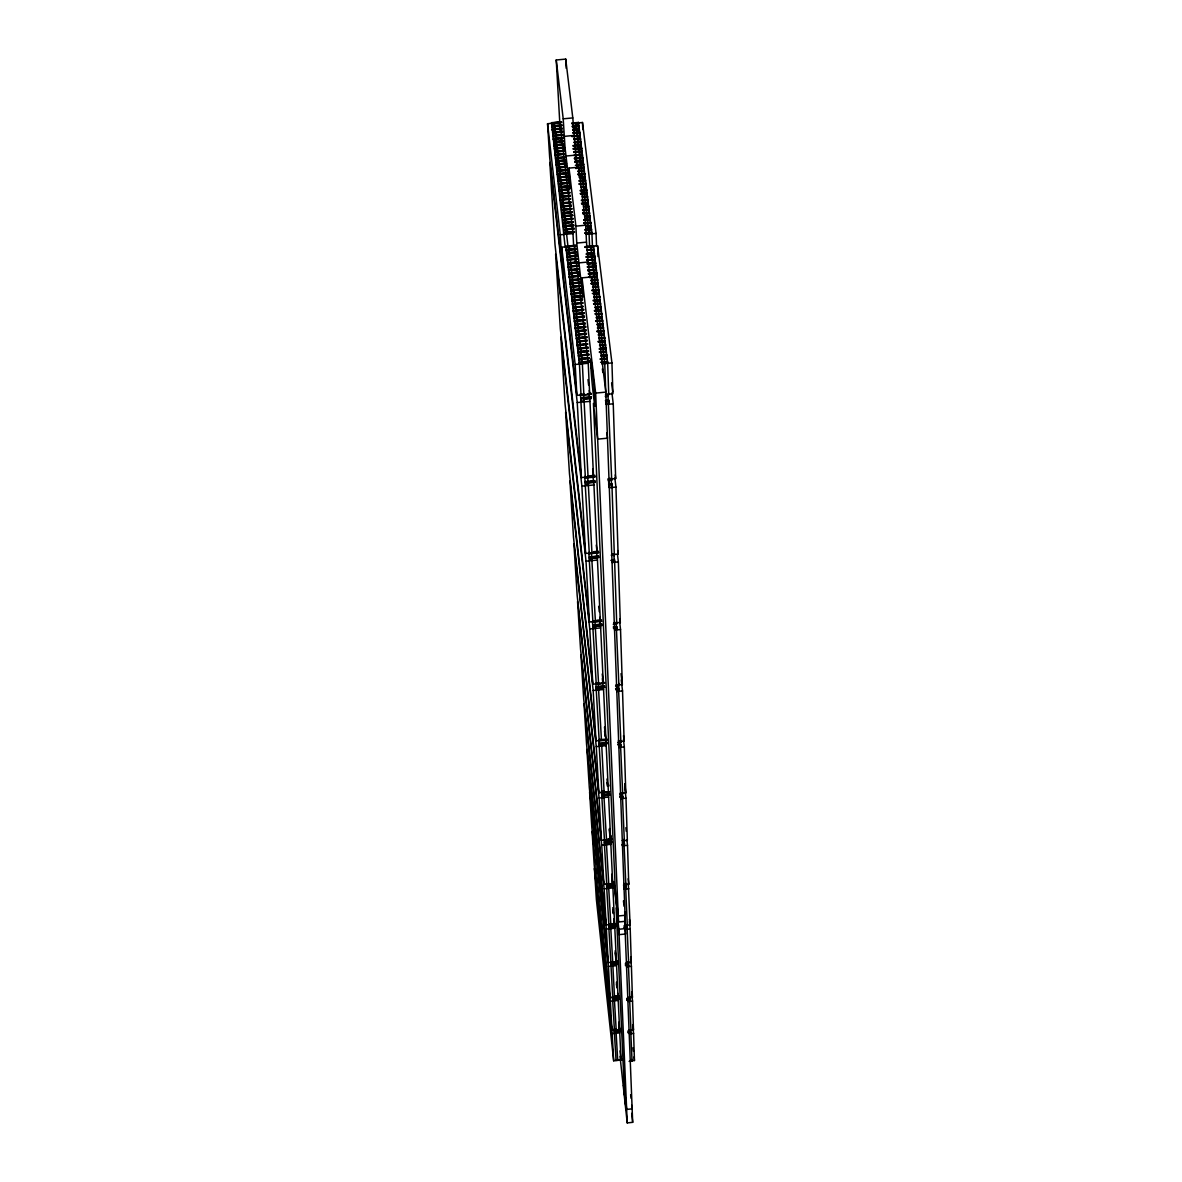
<?xml version="1.0" encoding="UTF-8"?>
<svg xmlns="http://www.w3.org/2000/svg" width="1182" height="1182" viewBox="0 0 1182 1182"><rect width="100%" height="100%" fill="white"/><g stroke="black" fill="none" stroke-linecap="round" stroke-linejoin="round"><path stroke-width="1.5" d="M620.018 1056.368L627.228 1122.9L632.68 1122.339L624.761 921.399M627.228 1122.9L618.851 929.259L613.99 882.215L618.541 922.004L625.293 921.31L624.687 915.902M606.144 924.9L604.15 888.805L584.011 703.822L586.597 744.704L606.144 924.9L615.615 923.807M608.76 923.777L608.863 924.738L615.63 924.043M615.748 926.629L609.04 928.003L608.893 926.127L615.63 925.447M615.645 925.683L610.843 926.851M615.733 926.393L608.996 927.087L608.893 926.127M625.381 925.521L630.08 924.812L628.292 883.294M623.919 925.92L627.302 925.565L625.544 884.579M608.612 924.088L610.858 962.37L617.359 961.705L608.228 962.576L606.366 929.082L614.817 928.225L614.005 920.896M623.904 927.309L627.273 926.969L627.406 928.83L625.485 928.343M624.022 928.254L627.376 927.914M618.851 929.259L625.559 928.579M629.385 921.664L630.213 928.993L625.559 929.466L625.411 928.077M617.477 964.113L617.359 962.961L610.872 963.626L611.005 965.399L612.837 965.221L617.462 963.891L610.917 964.482M626.77 963.094L628.484 961.35L628.617 963.123L625.367 963.448M630.213 928.993L631.291 962.429L626.741 962.458M618.984 996.736L610.163 997.608L608.435 966.462L616.576 965.62L615.187 952.899M625.337 964.704L628.588 964.379L628.617 965.221L626.755 964.793M625.441 965.635L628.691 965.295L626.933 966.758L631.41 966.3L630.597 958.971M615.866 995.938L618.866 995.628M615.733 996.16L618.88 995.835M615.97 996.84L618.969 996.529M618.969 997.874L612.704 998.509L612.837 1000.208L619.087 998.982M618.984 998.081L614.522 999.13M628.056 998.022L629.814 997.253M612.749 999.307L619.072 998.775M631.41 966.3L632.414 997.416L628.041 997.445M626.696 998.376L629.829 998.051L628.292 962.355M620.387 1028.517L620.491 1029.389L611.966 1030.276L610.37 1001.228L618.216 1000.415L617.625 994.948M626.682 999.499L629.799 999.189L629.829 999.972M626.77 1000.4L629.903 1000.075L628.218 1001.464L632.533 1001.021L631.72 993.737M614.374 1029.271L616.118 1029.655M620.476 1030.423L614.418 1031.044L614.551 1032.654C616.531 1032.743 621.437 1029.847 620.58 1031.487M620.491 1030.615L614.463 1031.783L620.58 1031.295M629.282 1030.468L633.478 1030.039L632.533 1001.021M627.938 1030.94L630.981 1030.63L629.518 997.18M615.985 1059.84L621.895 1059.929L613.665 1060.801L612.158 1033.659L619.752 1032.876L618.747 1023.701M627.923 1031.96L630.966 1032.388M628.011 1032.832L631.04 1032.521L629.356 1033.437M629.4 1033.836L633.582 1033.408L632.976 1027.912M633.582 1033.408L634.453 1060.52L630.405 1060.948L631.927 1059.53L632.045 1061.067L629.105 1061.377M598.284 684.408L601.461 740.301L601.357 739.385L599.111 739.607L599.215 740.538M602.244 739.489L607.016 739.001M595.964 740.863L593.172 690.524L569.931 481L573.492 537.293L595.964 740.863L607.12 739.755M607.134 740.095L599.185 740.892L595.95 684.644M607.164 742.266L599.23 743.064L599.422 745.414L607.297 743.685M602.909 743.02L607.179 742.591M621.244 679.901L622.53 690.909L624.14 741.129L618.659 741.675L618.467 740.095M599.348 744.143L607.282 743.345M599.304 744.32L601.535 744.099L601.756 746.093L604.105 792.191L603.928 791.113M617.713 742.532L620.89 742.222L618.349 684.393M609.513 791.615L598.831 792.723L596.275 746.64L606.203 745.65L605.598 740.168M617.713 744.704L620.875 744.379L620.919 745.65M623.49 739.607L624.332 746.906L618.866 747.452L621.038 746.728L620.993 745.458M604.046 792.162L604.002 791.305L601.845 791.512L601.904 792.694L609.528 791.925M609.543 793.861L601.948 794.629L602.126 796.831L604.268 796.624L604.105 794.718L609.557 794.171M620.535 793.787L620.506 792.915L622.648 792.708L622.692 793.876L619.649 794.171M624.332 746.906L625.81 792.871L620.506 792.915M602.066 795.678L609.661 794.91M609.676 795.22L604.224 795.767L604.105 794.718M611.715 839.264L601.461 840.372L599.126 798.027L608.627 797.082L608.021 791.615M619.649 796.107L622.678 795.796L622.84 798.013L620.698 798.219L620.668 797.362M619.767 797.156L622.796 796.845M624.717 787.182L625.987 798.175L620.757 798.707L620.58 797.17M607.962 838.895L611.611 838.526M604.416 840.284L611.729 839.545M611.744 841.274L604.445 842.012L604.623 844.096L606.676 843.889L606.529 842.086L611.759 841.554M604.563 843.032L611.848 842.293M606.632 843.091L611.862 842.574M606.617 883.176L606.735 884.151L613.754 883.442L603.899 884.284L601.741 845.248L610.858 844.332L609.232 829.675M626.888 839.826L627.509 845.307L622.486 845.81L622.323 844.332M613.886 886.234L613.754 884.993L606.75 885.717L606.913 887.682L608.893 887.475L613.872 885.983L606.868 886.692M625.854 884.106L623.889 885.037M627.509 845.307L628.765 884.269L623.919 884.757L623.756 883.323M604.15 888.805L612.911 887.918L611.7 876.926M628.913 888.775L624.081 889.263L623.579 884.786M610.858 560.401L614.507 560.032L614.566 561.716L611.995 561.967L611.951 560.726L612.069 562.514L618.363 561.893L617.492 554.565M596.807 620.24L601.505 619.782M589.39 622.013L586.021 561.169L560.844 337.18L565.114 404.672L589.39 622.013L601.638 620.949M592.788 621.038L592.921 622.205L601.653 621.348M614.271 623.756L614.226 622.618L616.753 622.914M601.697 624.096L595.477 625.115L595.669 627.406L593.216 627.642L592.995 624.968L601.697 624.096L601.845 625.662L595.61 626.268M618.363 561.893L620.314 622.559L614.226 622.618M601.83 625.263L593.128 626.12L592.995 624.968M613.266 624.259L616.738 623.904L614.64 562.263L613.768 554.919L611.197 555.171M600.663 627.893L603.263 683.152L592.817 684.186L589.774 628.972L600.663 627.893L599.821 620.565M613.281 626.992L616.753 626.652L616.93 629.326L614.551 630.109L620.535 629.518L619.678 622.19M613.414 628.159L616.886 627.819M596.127 682.9L598.476 682.664L598.58 683.61L594.93 620.831M604.386 682.339L604.504 683.107L598.52 683.698L598.476 682.664M596.201 684.289L604.504 683.107M598.624 686.86L604.563 685.915L596.26 686.727L596.452 689.239L604.696 687.392M616.576 685.161L622.323 684.585L620.535 629.518M596.378 687.85L604.682 687.023M615.586 686.121L618.91 685.796L616.162 622.781M593.172 690.524L603.559 689.49L602.332 678.557M615.586 688.559L618.91 688.234L619.087 690.731L616.753 690.968L616.708 689.933M615.719 689.682L619.028 689.342M622.53 690.909L616.812 691.485L616.62 689.845M587.498 393.754L591.163 393.414M580.953 394.596L584.366 394.271M587.764 393.946L591.177 393.621M618.541 922.004L595.654 393.089L605.834 392.114L591.946 276.884L592.226 283.517M576.092 245.826L561.701 247.201L563.622 279.484L576.875 395.335L591.251 394.227L581.027 395.202L580.983 394.404M605.878 394.419L612.926 393.739L611.936 362.918L597.59 245.797L586.302 246.861M605.347 394.98L608.745 394.655L607.681 363.332L593.467 245.812L585.001 246.624M585.74 397.802L591.222 397.27M581.16 398.999L591.34 398.024L591.192 396.724L581.012 397.699L581.278 401.082L584.144 400.801L584.071 399.265L591.369 398.556M605.287 396.561L608.154 396.28L608.08 394.197M589.981 401.348L593.512 476.405L581.396 477.572L577.244 402.574L589.981 401.348L589.124 394.02M605.42 400.565L608.804 400.225L609.04 403.594L606.248 404.466L613.251 403.801L611.921 392.823M605.583 401.85L608.966 401.525M587.882 476.006L594.827 475.341L594.989 477.07L585.326 478.016L585.179 476.76M584.868 477.617L587.587 477.351L588.089 481.724M588.03 477.262L587.956 475.873L588.03 477.262L594.974 476.582M608.922 478.621L608.981 480.01L608.922 478.621L611.655 478.355L611.715 480.232L608.508 480.542M608.996 479.198L615.674 478.547L613.251 403.801M595.24 482.359L588.326 483.039L588.4 484.413L585.681 484.679L585.445 481.576L595.063 480.631L589.907 481.621M595.211 481.872L585.578 482.817L585.445 481.576M593.925 484.945L597.102 552.349L585.592 553.486L581.869 486.127L593.925 484.945L593.083 477.646M608.538 484.088L611.729 483.763L611.951 486.866L609.306 487.708L615.94 487.073L614.847 477.956M608.686 485.329L611.892 485.019M593.394 551.728L598.328 551.24L598.491 552.88L589.316 553.782L589.227 552.097M591.887 553.087L598.476 552.452M611.759 555.54L611.715 554.284L614.3 554.033L614.359 555.732L612.025 487.442L611.109 479.833L608.405 480.084L608.346 478.71M598.55 556.013L589.419 556.914L589.641 559.795L592.212 559.544L592.019 557.091L598.55 556.013L598.698 557.21L589.552 558.111M615.94 487.073L618.112 554.225L611.715 554.284M598.713 557.653L592.152 558.303L592.019 557.091M586.021 561.169L597.457 560.046L596.629 552.777M585.932 225.954L590.985 225.481L591.103 226.929L588.237 227.195L588.148 225.969M586.006 226.53L591.059 226.058M588.178 226.619L591.03 226.353M574.009 228.185L563.873 229.145L563.991 230.608L566.843 230.327L566.739 229.101L574.024 228.422M563.932 229.736L574.068 228.776M563.917 230.017L574.083 228.998M586.331 229.249L591.384 228.776L591.502 230.224L584.913 229.618M586.405 229.825L591.458 229.352M584.987 230.195L591.428 229.648M574.393 231.495L564.257 232.455L564.375 233.903L567.227 233.637L567.124 232.411L574.408 231.716M564.316 233.031L574.467 232.071M564.302 233.327L574.482 232.307M561.524 122.322L547.547 123.726L549.674 157.428L562.218 267.221L560.283 234.79L572.989 233.593L559.943 122.559L560.445 131.438M585.046 232.706L591.798 232.071L591.827 232.943M585.312 232.913L591.901 233.519L591.857 232.647L585.105 233.297M585.371 233.489L589.02 233.15M586.228 234.332L596.068 233.401L582.49 122.485L571.925 123.608M597.191 276.499L582.017 277.829L582.785 297.155L576.757 243.078L586.479 242.147L585.725 225.215L578.737 167.194L569.03 168.11L569.96 188.426L569.694 187.45L565.04 147.632L563.208 118.821L556.234 59.987L565.72 59.1L572.797 117.919L576.919 167.785M576.092 246.063L565.897 247.082L565.838 246.211L576.018 245.25M565.912 246.802L565.956 247.659L568.837 247.393L568.734 246.166L576.033 245.472M585.06 247.201L593.541 246.403M585.208 247.422L593.497 246.683M576.402 248.575L566.237 249.535L566.341 250.998L569.222 250.717L569.118 249.491L576.417 248.796M566.296 250.126L576.476 249.166M566.281 250.407L576.491 249.387M587.085 249.786L593.866 249.136L593.97 250.599L587.365 249.978M587.159 250.362L593.94 249.727M591.03 250.274L593.896 250.008M576.801 251.914L566.621 252.874L566.739 254.322L569.606 254.056L569.502 252.83L576.816 252.135M566.68 253.465L576.875 252.49M566.666 253.746L576.875 252.726M587.484 253.111L594.265 252.475L594.383 253.923L591.488 253.554M587.764 253.317L591.443 253.613M587.557 253.702L594.339 253.051M586.006 254.071L594.31 253.332M577.2 255.238L567.005 256.213L567.124 257.661L569.99 257.395L569.887 256.169L577.2 255.238L577.274 256.051L567.05 257.07M567.065 256.804L577.274 256.051M586.198 256.612L594.679 255.8L594.782 257.262L591.916 257.528L591.813 256.302L586.331 256.819M586.257 257.203L594.753 256.391M586.405 257.41L594.709 256.671M577.584 258.592L567.39 259.552L567.508 261.015L570.345 260.099M577.599 258.814L570.285 259.508L582.371 363.82L583.834 394.108M567.463 260.143L577.658 259.168M586.597 259.951L595.078 259.139L595.196 260.601L592.315 260.867L592.212 259.641L586.73 260.158M586.671 260.542L595.152 259.73M577.983 261.931L567.774 262.906L567.892 264.354L570.773 264.088L570.67 262.847L577.998 262.153M567.848 263.497L578.057 262.522M570.743 263.438L578.057 262.744M578.515 262.921L588.222 262.005L590.143 277.977M588.695 263.128L595.492 262.493L595.521 263.35L587.203 264.103M587.129 263.512L592.625 262.98L592.714 264.207L595.595 263.941L595.565 263.069L588.769 263.719M578.382 265.285L568.158 266.26L568.276 267.708L571.157 267.428L571.054 266.201M568.232 266.851L578.441 265.876M568.217 267.117L578.456 266.098M587.395 266.644L595.891 265.832L595.935 266.704L587.602 267.442M587.528 266.851L593.024 266.334L593.128 267.56L596.009 267.28L595.964 266.423L587.469 267.235M578.766 268.639L568.557 269.614L568.675 271.062L571.512 270.161M578.781 268.861L571.482 270.205M568.616 270.205L578.84 269.23M568.601 270.471L578.855 269.452M587.794 269.998L596.304 269.186L596.408 270.634L593.527 270.914L593.438 269.688L587.942 270.205M587.868 270.589L596.378 269.777M588.001 270.796L596.334 270.043M579.165 272.008L568.941 272.968L569.059 274.431L571.94 274.15L571.837 272.924L579.18 272.229M569.015 273.574L579.239 272.599M568.985 273.84L579.254 272.82M589.907 273.19L596.718 272.554L596.821 274.002L593.94 274.268L593.837 273.042L588.341 273.574M589.966 273.781L596.792 273.145M588.414 274.165L596.747 273.411M579.564 275.362L569.325 276.337L569.443 277.8L572.339 277.519L572.236 276.293L579.564 275.362L579.653 276.189L569.384 277.194M569.399 276.943L579.653 276.189M588.606 276.721L597.117 275.908L597.235 277.356L594.339 277.637L594.25 276.411L588.739 276.928M594.265 277.046L597.161 276.765M579.963 278.745L569.724 279.72L569.842 281.168L572.723 280.888L572.62 279.661M569.783 280.311L580.037 279.336M569.768 280.577L580.052 279.558M592.418 279.765L597.531 279.277L597.634 280.725L590.985 280.134M590.778 280.518L597.604 279.868M591.059 280.725L594.723 280.37M580.362 282.114L570.108 283.089L570.226 284.537L573.122 284.271L573.019 283.045L580.377 282.335M570.182 283.68L580.436 282.705M573.078 283.636L580.436 282.941M591.118 283.296L597.944 282.646L598.048 284.108L591.384 283.503M591.192 283.902L598.018 283.252M591.458 284.094L597.974 283.503M580.761 285.497L570.507 286.472L570.611 287.92L573.506 287.654L573.403 286.413L580.776 285.719M570.566 287.063L580.835 286.088M570.551 287.329L580.835 286.31M593.231 286.517L598.358 286.029L598.461 287.477L592.522 286.812M592.596 287.403L598.432 286.62M595.492 287.167L598.388 286.886M581.16 288.881L570.891 289.856L571.009 291.304L573.905 291.038L573.802 289.812L581.175 289.102M570.965 290.462L581.234 289.472M570.936 290.713L581.234 289.708M591.931 290.063L598.772 289.413L598.875 290.861L592.936 290.196M592.005 290.654L598.831 290.004M593.009 290.787L598.801 290.27M581.559 292.279L571.29 293.254L571.408 294.702L574.304 294.421L574.201 293.195L581.574 292.501M571.349 293.845L581.633 292.87M571.334 294.111L581.647 293.092M592.33 293.446L599.171 292.796L599.215 293.653L593.408 294.17M593.349 293.579L599.289 294.244L599.244 293.402L594.118 293.89M581.958 295.663L571.674 296.652L571.793 298.1L574.688 297.82L574.585 296.593L581.958 295.663L582.046 296.49L571.719 297.495M571.748 297.243L582.046 296.49M594.457 296.682L599.584 296.194L599.688 297.642L593.748 296.978M594.531 297.288L599.658 296.785M593.822 297.569L599.629 297.037M582.357 299.061L572.073 300.051L572.191 301.499L575.087 301.218L574.984 299.992L582.371 299.297M572.147 300.656L582.431 299.667M572.118 300.908L582.445 299.888M593.157 300.243L599.998 299.593L600.101 301.041L597.206 301.321L597.117 300.095M593.216 300.849L600.072 300.184M594.236 300.967L600.028 300.435M582.756 302.474L572.472 303.449L572.576 304.912L575.486 304.631L575.383 303.405M572.531 304.055L582.829 303.08M572.516 304.306L582.844 303.301M593.556 303.641L600.412 302.991L600.515 304.439L594.576 303.774M593.63 304.247L600.486 303.597M594.649 304.38L597.59 304.084M583.228 306.478L572.901 307.719L572.856 306.862L583.228 306.478L572.93 307.468L572.975 308.31L575.885 308.044L575.782 306.818M595.684 306.892L600.825 306.404L600.929 307.852L594.974 307.187M595.758 307.497L600.899 306.995M595.048 307.778L598.003 307.497M583.568 309.3L573.255 310.29L573.373 311.738L583.642 310.127M576.181 310.231L583.583 309.521M573.329 310.881L583.642 309.906M594.383 310.467L601.239 309.817L601.283 310.659L595.462 311.191M595.388 310.6L601.357 311.265L601.313 310.408L594.457 311.073M583.967 312.713L573.654 313.703L573.772 315.151L576.683 314.87L576.58 313.644L583.982 312.935M573.713 314.309L584.041 313.319M576.639 314.249L584.056 313.54M594.782 313.88L601.668 313.23L601.697 314.072L595.876 314.619M595.802 314.013L601.771 314.678L601.727 313.836L596.585 314.323M584.366 316.141L574.053 317.131L574.157 318.579L577.082 318.298L576.979 317.072L584.381 316.362M574.112 317.736L584.44 316.746M574.097 317.973L584.455 316.968M596.925 317.145L602.081 316.658L602.111 317.5L596.289 318.032M596.216 317.426L602.185 318.106L602.155 317.249L596.999 317.751M584.78 319.568L574.437 320.558L574.555 322.006L577.481 321.726L577.377 320.499L584.78 319.79M574.511 321.164L584.854 320.174M574.482 321.401L584.854 320.396M595.61 320.736L602.495 320.086L602.524 320.928L596.703 321.46M596.629 320.854L602.598 321.534L602.569 320.677L595.684 321.341M585.179 323.011L574.836 324.001L574.954 325.449L577.88 325.168L577.776 323.942M574.91 324.607L585.253 323.617M574.88 324.843L585.267 323.838M597.752 324.001L602.909 323.513L602.938 324.356L597.117 324.902M597.043 324.296L603.012 324.961L602.983 324.119L597.826 324.607M585.592 326.454L575.235 327.444L575.353 328.892L578.279 328.611L578.175 327.384L585.592 326.454L585.666 327.281L575.279 328.286M575.309 328.049L585.666 327.281M598.166 327.444L603.322 326.941L603.367 327.783L597.531 328.33M597.457 327.724L603.441 328.389L603.396 327.547L598.24 328.049M585.991 329.896L575.634 330.886L575.678 331.728L586.08 330.724M586.006 330.118L578.574 330.827L578.678 332.053L575.752 332.334L575.708 331.492L586.065 330.502M596.851 331.049L603.751 330.384L603.78 331.226L597.944 331.787M596.925 331.654L603.825 331.004L603.854 331.832L600.914 331.492M586.405 333.339L576.033 334.343L576.151 335.791L579.077 335.511L578.973 334.27L586.405 333.56M576.107 334.949L586.464 333.959M576.077 335.171L586.479 334.166M598.993 334.329L604.165 333.841L604.194 334.683L598.358 335.23M598.284 334.624L604.268 335.289L604.238 334.447L599.067 334.934M586.804 336.796L576.432 337.786L576.55 339.234L579.476 338.953L579.372 337.727L586.804 336.796L586.893 337.624L576.476 338.628M576.506 338.407L586.878 337.402M599.407 337.786L604.593 337.284L604.623 338.126M598.698 338.067L604.696 338.732L604.667 337.904L599.481 338.392M598.772 338.687L601.741 338.392M587.218 340.253L576.831 341.258L576.949 342.706L579.874 342.425L579.771 341.199L587.218 340.475M576.875 342.086L587.291 340.874M598.092 341.406L605.007 340.741L605.036 341.583M599.111 341.524L605.11 342.189L605.081 341.362L598.166 342.012M599.185 342.145L602.17 341.849M587.631 343.947L580.214 345.277M577.304 345.336L587.617 343.726L577.23 344.716L577.348 346.163L580.244 345.262M577.289 345.558L587.69 344.331M600.234 344.701L605.42 344.213L605.465 345.041M599.525 344.996L602.51 344.701L602.598 345.942L605.539 345.661L605.509 344.819L599.599 345.602M588.03 347.198L577.643 348.188L577.747 349.636L580.687 349.355L580.584 348.129L588.045 347.419M577.702 348.808L588.104 347.804M577.688 349.03L588.119 348.025M600.663 348.173L605.849 347.671L605.878 348.513L600.028 349.074M599.954 348.454L605.952 349.118L605.923 348.291L599.008 348.956M588.444 350.67L578.042 351.675L578.161 353.123L581.086 352.827L580.983 351.601L588.459 350.891M578.116 352.28L588.518 351.29M581.056 352.221L588.518 351.497M599.348 351.808L606.277 351.143L606.307 351.985L600.441 352.546M600.367 351.94L606.381 352.591L606.351 351.763L599.422 352.428M588.858 354.157L578.441 355.147L578.559 356.595L581.5 356.314L581.396 355.088L588.858 354.364M578.515 355.767L588.917 354.763M581.47 355.693L588.932 354.984M601.49 355.132L606.691 354.63L606.721 355.457L600.855 356.018M600.781 355.413L606.794 356.077L606.765 355.235L601.564 355.738M589.257 357.644L578.84 358.634L578.958 360.082L581.899 359.801L581.795 358.574L589.271 357.851M578.914 359.254L589.33 358.249M578.885 359.476L589.345 358.471M600.175 358.781L607.12 358.102L607.223 359.55L601.21 358.9M600.249 359.387L607.193 358.722M601.283 359.505L607.149 358.944M589.67 361.131L579.254 362.135L579.372 363.568L582.312 363.288L582.209 362.061L589.685 361.352M579.328 362.741L589.744 361.751M579.298 362.963L589.759 361.958M576.875 395.335L575.161 364.499L588.222 363.258L574.437 245.989L574.718 251.382M600.604 362.268L607.548 361.603L607.651 363.037L601.623 362.386M602.406 362.711L607.622 362.209M601.697 362.992L607.578 362.431M601.815 363.893L611.936 362.918M563.208 118.821L572.797 117.919M561.48 121.997L554.373 122.662L554.476 123.888L551.684 124.154L551.566 122.692L561.465 121.761M551.61 123.593L561.539 122.559M571.866 123.046L578.456 122.426L591.931 233.8L592.448 246.403M572.132 123.268L575.678 122.928L589.079 234.066L589.611 246.669M572.191 123.814L578.5 123.342M561.834 124.923L551.92 125.839L552.038 127.301L554.846 127.05L554.742 125.824L561.849 125.159M551.994 126.4L561.908 125.469M554.801 126.371L561.908 125.706M572.251 126.193L578.84 125.588L578.958 127.035L572.516 126.415M572.31 126.755L578.914 126.134M572.576 126.962L576.122 126.637M562.204 128.07L552.289 129.001L552.408 130.463L555.215 130.197L555.112 128.971M552.349 129.562L562.277 128.631M552.349 129.902L562.292 128.868M572.62 129.355L579.224 128.735L579.343 130.197L572.886 129.562M572.694 129.917L579.298 129.296M562.573 131.232L552.659 132.162L552.777 133.625L555.57 133.359L555.466 132.148L562.588 131.468M572.96 130.123L579.269 129.636M552.718 132.724L562.647 131.793M552.718 133.064L562.662 132.029M573.004 132.517L579.608 131.896L579.727 133.359L573.27 132.724M573.063 133.078L579.682 132.458M562.957 134.408L553.028 135.339L553.146 136.802L555.939 136.536L555.836 135.309L562.972 134.645M573.329 133.285L579.653 132.798M553.087 135.886L563.016 134.955M555.909 135.871L563.031 135.191M564.154 136.373L573.669 135.487M571.866 136.063L579.993 135.058L580.111 136.521L577.304 136.787L577.215 135.561M573.447 136.24L580.067 135.62M563.326 137.57L553.398 138.501L553.516 139.964L556.308 139.698L556.205 138.471L563.341 137.806M571.94 136.61L577.274 136.122M553.457 139.062L563.386 138.131M553.442 139.402L563.4 138.368M573.758 138.855L580.377 138.235L580.495 139.683L574.024 139.062M573.831 139.402L580.451 138.782M563.696 140.747L553.752 141.677L553.87 143.14L556.678 142.874L556.574 141.648L563.711 140.983M574.097 139.624L580.421 139.136M553.826 142.239L563.77 141.308M553.811 142.579L563.784 141.544M574.142 142.017L580.761 141.397L580.879 142.859L574.408 142.239M574.216 142.579L580.835 141.958M574.482 142.8L580.805 142.298M564.095 144.16L556.944 144.839L557.047 146.066L554.24 146.317L554.122 144.869L564.08 143.923L564.154 144.721L554.181 145.755M554.195 145.43L564.154 144.721M574.526 145.194L581.16 144.573L581.263 146.036L578.456 146.302L578.353 145.076L573.004 145.578M574.6 145.755L581.219 145.135M564.449 147.115L554.491 148.046L554.609 149.508L557.387 148.577M573.078 146.14L578.426 145.637M564.464 147.351L557.357 148.681M554.565 148.607L564.523 147.676M554.55 148.947L564.523 147.913M573.255 148.533L581.544 147.765L581.647 149.213L578.84 149.479L578.737 148.252L573.388 148.755M573.314 149.095L581.603 148.326M564.833 150.306L554.86 151.237L554.979 152.7L557.786 152.434L557.682 151.207L564.833 150.542M573.462 149.316L581.574 148.651M554.934 151.798L564.893 150.868M554.919 152.138L564.907 151.104M573.639 151.724L581.928 150.941L582.032 152.404L579.224 152.67L579.136 151.444L573.772 151.946M573.698 152.286L582.002 151.503M573.846 152.508L581.972 151.843M565.218 153.734L558.067 154.399L558.17 155.625L555.348 155.891L555.23 154.428L565.277 154.059L555.289 155.33M555.304 154.99L565.277 154.059M574.157 155.138L582.312 154.133L582.431 155.596L579.608 155.861L579.52 154.635M565.912 156.039L575.398 155.152M575.737 155.33L582.386 154.694M574.216 155.699L582.357 155.034M565.587 156.689L555.599 157.634L555.658 158.521L565.661 157.487M565.646 157.25L555.673 158.196L555.717 159.082L558.539 158.831L558.436 157.605M574.393 158.107L582.711 157.324L582.815 158.787L580.007 159.053L579.904 157.827L574.541 158.329M574.467 158.669L582.77 157.9M574.6 158.89L582.741 158.225M565.956 159.895L555.968 160.826L556.087 162.289L558.909 162.023L558.805 160.796L565.971 160.131M556.042 161.402L566.03 160.457M556.028 161.727L566.03 160.693M574.777 161.313L583.095 160.53L583.199 161.993L580.392 162.259L580.288 161.033L574.925 161.535M574.851 161.875L583.154 161.092M574.984 162.097L583.14 161.432M566.341 163.101L556.338 164.032L556.456 165.495L559.278 165.229L559.175 164.002L566.341 163.101L566.414 163.899L556.397 164.933M556.412 164.608L566.414 163.899M576.831 164.357L583.48 163.737L583.598 165.199L577.097 164.564M576.89 164.919L583.553 164.298M575.368 165.303L583.524 164.623M566.71 166.307L556.707 167.253L556.84 168.716L559.647 168.45L559.544 167.223L566.725 166.544M556.781 167.814L566.784 166.884M559.618 167.785L566.799 167.105M575.545 167.726L583.878 166.943L583.982 168.405L581.16 168.671L581.071 167.445L575.693 167.947M575.619 168.287L583.938 167.504M575.752 168.509L581.13 168.007M567.094 169.528L557.091 170.474L557.21 171.922L560.032 171.656L559.928 170.43L567.109 169.765M557.15 171.035L567.153 170.09M567.168 170.326L557.136 171.36M579.269 170.622L584.263 170.149L584.366 171.612L577.865 170.991M579.328 171.198L584.336 170.725M577.939 171.553L581.514 171.227M567.478 172.749L557.461 173.695L557.579 175.143L560.401 174.877L560.298 173.651L567.478 172.986M581.485 171.316L584.307 171.05M557.52 174.256L567.537 173.311M560.371 174.227L567.552 173.547M557.505 174.581L560.342 174.315M577.983 174.005L584.662 173.37L584.765 174.833L578.249 174.212M578.057 174.567L584.721 173.946M578.323 174.773L584.691 174.256M567.862 176.207L560.667 176.886L560.77 178.113L557.948 178.379L557.83 176.916L567.921 176.546L557.889 177.802M557.904 177.477L567.921 176.546M580.037 177.064L585.046 176.591L585.149 178.054L582.327 178.319L582.238 177.093M580.111 177.64L585.12 177.167M582.268 177.743L585.09 177.477M568.232 179.206L558.2 180.152L558.318 181.6L561.154 181.334L561.051 180.107M558.273 180.713L568.306 179.767M561.11 180.683L568.306 180.004M580.436 180.299L585.445 179.827L585.474 180.713L579.091 181.23M579.032 180.654L585.548 181.274L585.504 180.388L580.495 180.861M568.616 182.427L558.584 183.373L558.702 184.835L561.524 184.569L561.42 183.343L568.631 182.663M558.643 183.949L568.675 183.003M558.628 184.274L568.69 183.24M579.15 183.683L585.829 183.047L585.947 184.51L579.416 183.89M579.224 184.259L585.903 183.624M579.49 184.466L585.873 183.934M569 185.677L558.953 186.623L559.012 187.51L569 185.677L569.074 186.475L559.071 188.071L559.027 187.184L569.074 186.475M581.204 186.756L586.228 186.283L586.331 187.746L583.509 188.012L583.406 186.786M581.278 187.332L586.302 186.859M569.384 188.913L559.322 189.859L559.441 191.321L562.277 191.056L562.174 189.829L569.384 189.15M583.435 187.436L586.257 187.17M559.396 190.435L569.443 189.489M559.382 190.745L569.458 189.711M581.603 190.006L586.612 189.534L586.73 190.982L580.199 190.361M581.662 190.568L586.686 190.095M580.259 190.937L586.656 190.42M569.754 192.164L559.707 193.109L559.825 194.572L562.662 194.306L562.558 193.08M559.766 193.685L569.827 192.74M559.751 193.996L569.842 192.962M580.318 193.405L587.011 192.769L587.114 194.232L580.584 193.612M580.392 193.981L587.085 193.346M580.658 194.188L587.055 193.656M570.138 195.414L560.076 196.36L560.194 197.822L563.031 197.557L562.928 196.33L570.138 195.414L570.226 196.212L560.135 197.246M560.15 196.936L570.226 196.212M582.386 196.493L587.41 196.02L587.454 196.906L584.588 196.522M582.445 197.069L587.484 196.596L587.513 197.483L584.647 197.099M570.522 198.665L560.46 199.625L560.578 201.073L563.415 200.807L563.312 199.581L570.537 198.901M560.519 200.201L570.596 199.241M560.504 200.512L563.356 200.231M582.77 199.758L587.809 199.27L587.912 200.733L581.367 200.113M581.441 200.689L587.868 199.847M570.906 201.93L560.829 202.89L560.889 203.762L570.995 202.743M585.001 200.423L587.838 200.157M570.921 202.166L563.725 203.496M570.98 202.506L560.903 203.452L560.948 204.338L563.755 203.422M581.485 203.171L588.208 202.536L588.311 203.984L585.474 204.264L585.371 203.038M581.559 203.747L588.267 203.112M581.825 203.954L585.445 203.614M571.29 205.195L561.214 206.156L561.332 207.604L564.169 207.338L564.065 206.111L571.305 205.432M561.273 206.732L571.364 205.771M561.258 207.027L571.379 206.008M583.568 206.274L588.592 205.801L588.71 207.249L585.858 207.53L585.77 206.303M583.627 206.85L588.666 206.377M585.799 206.953L588.636 206.673M571.689 208.475L561.598 209.421L561.716 210.884L564.553 210.603L564.449 209.377L571.689 208.697M561.657 209.997L571.748 209.051M561.642 210.307L571.763 209.273M583.952 209.539L588.991 209.066L589.109 210.514L582.549 209.908M584.026 210.115L589.064 209.642M582.608 210.485L589.035 209.938M572.073 211.741L561.967 212.701L562.085 214.149L564.937 213.883L564.833 212.657L572.073 211.977M562.041 213.277L572.132 212.317M562.026 213.573L572.147 212.553M582.667 212.982L589.39 212.332L589.434 213.218L583.007 213.75M582.933 213.174L589.493 213.794L589.463 212.923L582.741 213.558M572.472 215.257L565.218 215.937L565.321 217.163L562.469 217.429L562.351 215.981C568.645 214.755 580.909 214.976 565.277 216.513M562.41 216.557L572.516 215.597M562.396 216.853L565.247 216.587M584.75 216.099L589.788 215.612L589.892 217.074L587.055 217.34L586.952 216.114M584.809 216.675L589.862 216.188M572.842 218.301L562.735 219.261L562.78 220.148M586.981 216.764L589.833 216.498M572.856 218.537L565.602 219.217L565.705 220.458L562.854 220.724L562.795 219.837L572.915 218.892M565.661 219.808L572.915 219.113M585.134 219.379L590.187 218.892L590.291 220.354L583.731 219.734M585.208 219.955L590.261 219.483M583.79 220.325L587.424 219.97M573.226 221.595L563.105 222.556L563.223 224.004L566.089 223.738L565.986 222.511L573.24 221.832M563.179 223.132L573.3 222.172M563.164 223.428L573.314 222.408M583.849 222.822L590.586 222.186L590.69 223.634L584.115 223.029M583.923 223.398L590.66 222.763M584.189 223.605L590.631 223.058M573.625 224.89L563.489 225.851L563.607 227.299L566.459 227.033L566.355 225.806L573.625 224.89L573.698 225.703L563.548 226.722M563.563 226.427L573.698 225.703M576.757 243.078L575.9 226.146L585.725 225.215M611.611 382.894L612.704 391.922M608.656 393.251L608.745 394.655M607.991 394.995L611.715 480.232M615.231 474.898L615.674 478.547M606.883 432.819L607.518 438.182L597.649 439.143L593.438 403.372L615.275 888.908L618.275 915.976L625.071 915.296L624.657 911.677M617.684 550.576L618.112 554.225M608.257 478.843L608.922 484.443M569.03 168.11L575.9 226.146M582.017 277.829L595.654 393.089M619.885 618.925L620.314 622.559M588.222 262.005L586.479 242.147M616.605 622.751L616.738 623.904M587.986 379.614L588.621 385.051M589.257 390.474L589.67 394.094L588.222 363.258M621.038 673.637L622.323 684.585M554.373 122.662L567.995 246.743M568.734 246.166L569.99 257.395M618.733 683.285L618.925 684.925M618.777 684.673L618.91 685.796M592.67 469.077L593.512 476.405M623.505 735.632L624.14 741.129M583.287 393.473L583.819 398.009M583.997 399.516L588.075 476.922M551.566 122.692L565.159 247.023M565.838 246.211L579.431 364.1L581.027 395.202M620.905 741.454L618.6 741.173L618.629 742.119M620.757 741.144L620.89 742.222M580.436 393.754L585.356 477.188M620.343 740.612L622.692 793.876M624.761 783.769L625.81 792.871M596.26 545.05L597.102 552.349M547.547 123.726L560.283 234.79M561.701 247.201L575.161 364.499M618.304 742.518L618.807 746.95M588.252 483.172L591.946 552.851M622.338 793.713L624.347 841.333L624.318 840.254L622.249 840.461L627.347 840.432L625.987 798.175M625.899 827.696L626.312 831.345M577.244 402.574L549.807 162.466L555.023 244.866L581.396 477.572M584.735 476.376L589.316 553.782M598.668 606.322L599.289 611.803M599.909 617.27L600.338 620.934L597.457 560.046M591.443 552.733L595.418 621.407M623.83 839.412L625.884 885.096M628.144 878.758L628.765 884.269M581.869 486.127L555.614 254.278L560.312 328.655L585.592 553.486M588.872 552.984L592.921 622.205M602.229 674.006L603.263 683.152M625.736 883.117L625.899 884.564M625.972 887.623L625.854 886.648L626.002 888.613L624.007 888.081M629.459 919.36L630.08 924.812M627.199 924.619L627.302 925.565M592.847 620.668L592.95 621.658M626.977 924.915L628.617 963.123M630.671 956.962L631.291 962.429M604.49 727.033L605.938 739.858L603.559 689.49M592.477 621.082L596.23 683.846M604.563 731.037L605.184 736.519M623.446 900.861L624.052 906.269M624.761 925.078L625.751 933.972L619.087 934.652L616.132 907.968L624.17 1086.509L626.652 1109.41L632.193 1108.834L631.794 1105.303M631.809 991.92L632.414 997.416M606.957 778.982L607.77 786.281M589.774 628.972L565.602 412.415L569.488 473.923L592.817 684.186M607.001 782.514L607.415 786.163M626.46 962.547L626.888 966.329M629.74 997.15L629.829 998.051M632.872 1024.572L633.478 1030.039M609.41 828.523L610.636 839.442L608.627 797.082M628.041 999.573L628.174 1001.051M598.919 740.966L601.904 792.694M633.035 1047.71L633.449 1051.374M634.054 1056.871L634.453 1060.52M630.671 1029.67L632.045 1061.067M603.618 790.684L606.514 839.855M613.754 883.442L613.635 882.452M629.164 1029.729L629.238 1030.054M611.7 874.296L612.704 883.397L610.858 844.332M628.957 1029.847L629.341 1032.891M601.475 790.906L604.46 840.062M596.275 746.64L573.905 543.779L577.171 595.492L598.831 792.723M606.218 839.722L608.745 883.796M612.808 907.658L613.414 913.125M614.019 918.577L614.61 924.043L612.911 887.918M612.793 909.904L613.207 913.568M604.165 839.929L606.735 884.151M617.359 961.705L617.255 960.774M599.126 798.027L577.54 601.461L580.554 649.125L601.461 840.372M608.449 883.442L610.813 924.427L610.651 923.349M615.187 950.801L616.398 961.734L614.817 928.225M630.641 1094.739L631.025 1098.27M606.469 883.648L608.863 924.738M631.705 1113.341L632.68 1122.339M610.518 923.896L612.734 962.118M601.741 845.248L580.909 654.636L583.686 698.725L603.899 884.284M616.443 982.153L617.048 987.65M617.639 993.146L618.053 996.795L616.576 965.62M616.428 984L616.827 987.65M618.792 1022.208L619.59 1029.492L618.216 1000.415M621.895 1059.929L621.806 1059.072M610.754 961.439L612.734 997.342M614.212 996.337L616.177 1029.847L616.029 1028.768M620.033 1050.887L621.023 1060.047L619.752 1032.876M606.366 929.082L586.893 749.447L589.301 787.463L608.228 962.576M612.439 996.515L614.418 1030.024M615.881 1028.901L617.728 1060.387L617.58 1059.323M608.435 966.462L589.582 791.881L591.813 827.326L610.37 1001.228M614.167 1029.064L616.058 1060.549L615.925 1059.678M611.966 1030.276L594.177 864.574L592.079 831.448M612.158 1033.659L594.413 868.43L596.378 899.458L613.665 1060.801M560.844 138.53L561.036 142.076M556.234 59.987L560.194 129.931M574.999 256.76L575.279 262.138M572.989 233.593L573.654 246.211M614.507 997.165L612.675 961.956M601.357 739.385L601.402 740.331M608.789 886.5L613.754 884.993M612.749 964.29L617.359 962.961M565.72 59.1L566.193 68.305M606.203 745.65L608.375 791.763M578.737 167.194L579.224 177.566M575.678 122.928L575.782 124.154L578.574 123.888L578.456 122.426M608.863 785.986L608.745 784.937M611.227 836.826L611.109 835.822M582.49 122.485L582.8 129.577M593.467 245.812L593.571 247.26L590.705 247.54L590.601 246.314L604.741 363.613L625.411 925.284M596.068 233.401L596.555 246.004M597.59 245.797L598.003 256.553M606.115 402.338L606.174 403.875M609.188 485.758L609.247 487.132M614.448 628.455L614.492 629.578M622.397 844.554L622.426 845.352L624.48 845.145L624.332 843.062L624.377 844.125M608.804 400.225L608.878 402.308M611.729 483.763L611.803 485.625M614.374 558.835L614.433 560.519M616.753 626.652L616.797 628.174M618.91 688.234L618.954 689.608M602.392 368.917A23.404 0.886 84.6 0 1 602.805 372.493M626.209 1110.046L623.579 1085.15L626.209 1110.046M616.546 685.663L616.428 684.541L616.546 685.663M590.867 367.632A23.404 0.783 84.6 0 0 594.945 405.869A23.404 0.783 84.6 0 0 592.98 375.58A23.404 0.783 84.6 0 0 590.867 367.632"/></g></svg>
